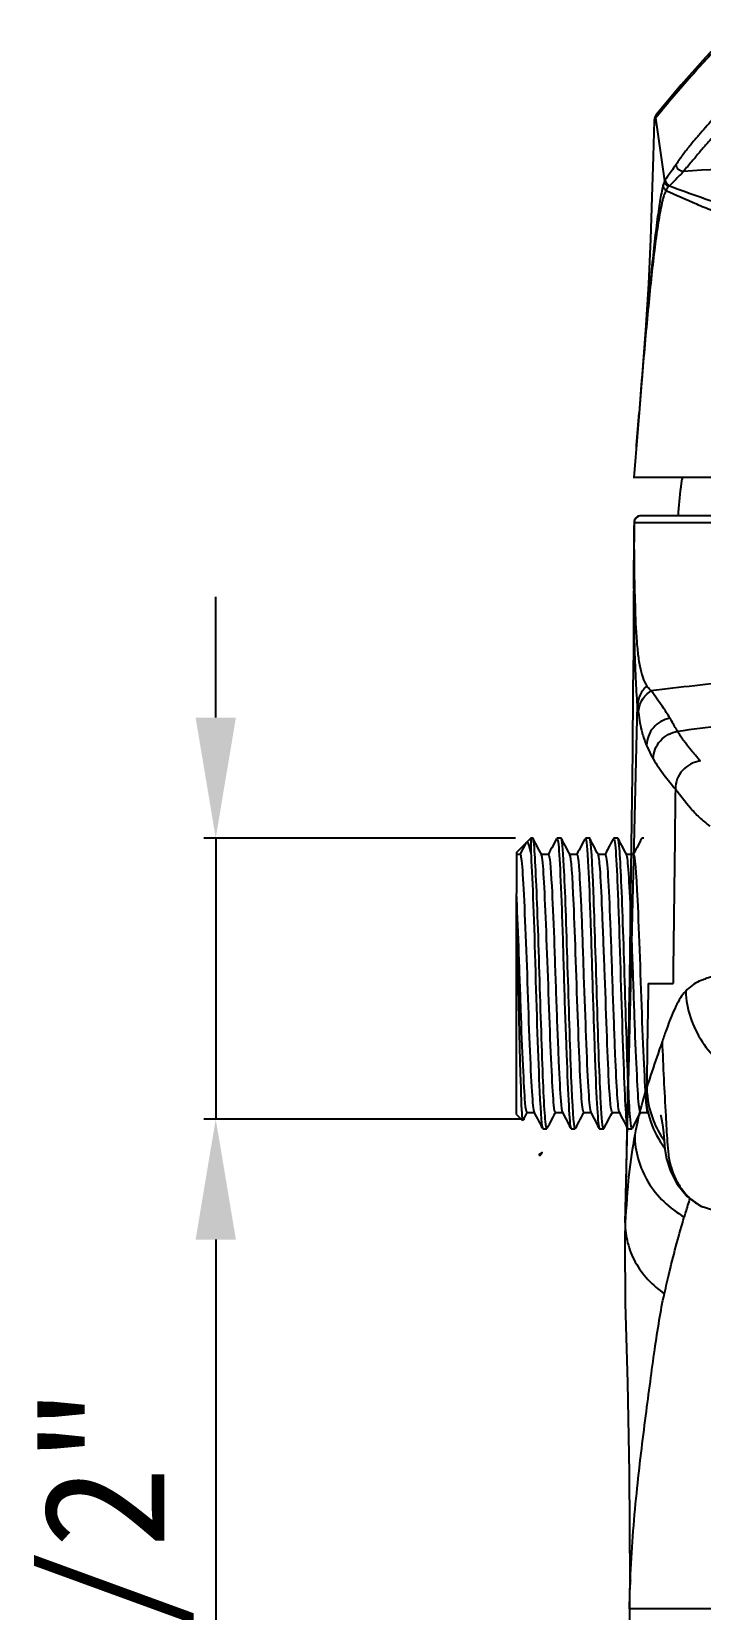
# Model space of a CAD drawing. Header units: millimetres. Extents: x 3817 to 4149, y 28263 to 28669.
# Drawn here: x 4015.1 to 4062.3, y 28522.5 to 28633.7 of the extents above; entities that cross this region are included whole.
import ezdxf

# ---------------------------------------------------------------- set-up
doc = ezdxf.new("R2010")
doc.units = ezdxf.units.MM
doc.styles.get("Standard").update_dxf_attribs({"font": ''})
doc.styles.get('Standard').set_extended_font_data('SimSun')
doc.dimstyles.new('副本 ISO-25-2bei', dxfattribs={"dimscale": 1.7, "dimtxt": 5, "dimasz": 5, "dimexe": 0.5, "dimexo": 0.625, "dimgap": 1, "dimtad": 1, "dimlfac": 0.0393, "dimdsep": 46, "dimtxsty": 'Standard', "dimcen": 2.5, "dimclrd": 1, "dimclre": 1, "dimclrt": 3, "dimadec": 0, "dimazin": 0, "dimtfac": 1, "dimtmove": 0, "dimatfit": 3, "dimfxl": 0, "dimarcsym": 0})

# ---------------------------------------------------------------- blocks, each defined once
blk = doc.blocks.new('*D5')
at = {"color": 1, "lineweight": -2, "transparency": 16777216}
for p, q in [((4028.12, 28585.36), (4028.12, 28593.86)), ((4049.25, 28576.86), (4027.27, 28576.86)), ((4028.12, 28576.86), (4028.12, 28557.06)), ((4049.91, 28557.06), (4027.27, 28557.06)), ((4028.12, 28548.56), (4028.12, 28507.76))]:
    blk.add_line(p, q, dxfattribs=at)
at = {"color": 1, "transparency": 16777216}
for points in [[(4026.7, 28585.36), (4029.54, 28585.36), (4028.12, 28576.86)], [(4026.7, 28548.56), (4029.54, 28548.56), (4028.12, 28557.06)]]:
    blk.add_solid(points, dxfattribs=at)
at = {"layer": 'Defpoints', "color": 0, "transparency": 16777216}
for p in [(4050.32, 28576.86), (4028.12, 28557.06), (4050.97, 28557.06)]:
    blk.add_point(p, dxfattribs=at)
at = {"color": 3, "transparency": 16777216, "insert": (4021.27, 28523.91), "char_height": 8.5, "attachment_point": 5, "rotation": 90, "bg_fill": 3, "box_fill_scale": 1.1, "bg_fill_color": 256, "bg_fill_true_color": 13158600, "bg_fill_transparency": 0}
blk.add_mtext('G1/2"', dxfattribs=at)

msp = doc.modelspace()

# ---------------------------------------------------------------- linework, layer by layer
at = {"color": 7, "linetype": 'Continuous'}
for p, q in [((4059.06, 28627.67), (4059.02, 28627.44)), ((4059.34, 28627.89), (4059.14, 28627.64)), ((4059.76, 28623.2), (4059.14, 28627.64)), ((4059.35, 28627.89), (4059.34, 28627.89)), ((4105.58, 28602.29), (4057.58, 28602.29))]:
    msp.add_line(p, q, dxfattribs=at)
for points in [[(4064.36, 28633.71), (4062.64, 28631.89), (4060.93, 28629.95), (4059.25, 28627.96)], [(4059.26, 28627.97), (4059.19, 28627.88), (4059.06, 28627.67)], [(4059.02, 28627.44), (4058.94, 28624.91), (4058.86, 28622.05), (4058.75, 28619.08), (4058.61, 28615.93), (4058.41, 28612.66), (4058.15, 28609.27), (4057.95, 28606.84)]]:
    msp.add_lwpolyline(points, dxfattribs=at)
for centre, radius, start, end in [((4059.64, 28627.64), 0.495, 140.8363, 180.4045), ((4081.33, 28294), 330.48, 89.9564, 93.5135), ((5986.52, 28449.52), 1934.98, 175.33671, 175.47194), ((5435.79, 28493.29), 1382.51, 175.28854, 175.47799)]:
    msp.add_arc(centre, radius, start, end, dxfattribs=at)
for points, knots in [([(4064.22, 28633.37), (4063.39, 28632.51), (4062.16, 28631.18), (4060.55, 28629.34), (4059.75, 28628.38), (4059.35, 28627.89)], [0, 0, 0, 0, 0.488926, 0.741636, 1, 1, 1, 1]), ([(4064.45, 28628.85), (4064.28, 28628.72), (4064.02, 28628.51), (4063.71, 28628.19), (4063.39, 28627.82), (4062.99, 28627.36), (4062.51, 28626.8), (4062.02, 28626.24), (4061.61, 28625.76), (4061.29, 28625.36), (4061.05, 28625.04), (4060.8, 28624.7), (4060.65, 28624.47), (4060.57, 28624.35)], [0, 0, 0, 0, 0.107029, 0.165491, 0.226644, 0.350769, 0.474854, 0.599222, 0.726093, 0.791531, 0.858652, 0.928088, 1, 1, 1, 1]), ([(4059.14, 28627.64), (4059.12, 28627.61), (4059.08, 28627.56), (4059.04, 28627.51), (4059.02, 28627.48)], [0, 0, 0, 0, 0.541429, 1, 1, 1, 1]), ([(4065.02, 28628.36), (4064.9, 28628.23), (4064.68, 28628.03), (4064.4, 28627.72), (4064.09, 28627.36), (4063.68, 28626.9), (4063.2, 28626.34), (4062.7, 28625.78), (4062.19, 28625.18), (4061.66, 28624.54), (4061.28, 28624.09), (4061.08, 28623.86)], [0, 0, 0, 0, 0.091291, 0.146973, 0.207307, 0.331038, 0.454693, 0.57887, 0.707419, 0.845864, 1, 1, 1, 1]), ([(4060.57, 28624.35), (4060.5, 28624.26), (4060.26, 28623.9), (4060, 28623.55), (4059.81, 28623.29)], [0, 0, 0, 0, 0.255868, 1, 1, 1, 1]), ([(4061.08, 28623.86), (4061.01, 28623.86), (4060.88, 28623.88), (4060.71, 28623.99), (4060.6, 28624.16), (4060.57, 28624.29), (4060.57, 28624.35)], [0, 0, 0, 0, 0.250067, 0.500446, 0.750563, 1, 1, 1, 1]), ([(4059.76, 28623.2), (4059.75, 28623.18), (4059.71, 28623.08), (4059.68, 28622.98), (4059.66, 28622.9)], [0, 0, 0, 0, 0.206293, 1, 1, 1, 1]), ([(4059.81, 28623.29), (4059.8, 28623.28), (4059.78, 28623.25), (4059.77, 28623.22), (4059.76, 28623.2)], [0, 0, 0, 0, 0.216421, 1, 1, 1, 1]), ([(4060, 28622.77), (4059.93, 28622.82), (4059.81, 28622.94), (4059.76, 28623.11), (4059.76, 28623.2)], [0, 0, 0, 0, 0.501722, 1, 1, 1, 1]), ([(4060.09, 28622.84), (4060.01, 28622.88), (4059.86, 28623.01), (4059.81, 28623.2), (4059.81, 28623.29)], [0, 0, 0, 0, 0.500625, 1, 1, 1, 1]), ([(4061.08, 28623.86), (4061, 28623.76), (4060.68, 28623.42), (4060.34, 28623.08), (4060.09, 28622.84)], [0, 0, 0, 0, 0.261305, 1, 1, 1, 1]), ([(4059.66, 28622.9), (4059.62, 28622.76), (4059.54, 28622.43), (4059.44, 28621.87), (4059.34, 28621.21), (4059.19, 28620.14), (4059.01, 28618.62), (4058.8, 28616.6), (4058.59, 28614.38), (4058.3, 28611.11), (4058.09, 28608.57), (4057.95, 28606.84)], [0, 0, 0, 0, 0.027577, 0.062753, 0.104644, 0.152418, 0.262797, 0.389201, 0.528034, 0.676993, 1, 1, 1, 1]), ([(4059.85, 28622.52), (4059.79, 28622.4), (4059.68, 28622.09), (4059.55, 28621.58), (4059.42, 28620.94), (4059.3, 28620.21), (4059.18, 28619.4), (4059.01, 28618.16), (4058.82, 28616.47), (4058.6, 28614.29), (4058.38, 28611.93), (4058.16, 28609.43), (4058.02, 28607.72), (4057.95, 28606.84)], [0, 0, 0, 0, 0.026483, 0.06054, 0.101494, 0.148567, 0.201024, 0.258212, 0.384607, 0.524009, 0.674027, 0.83329, 1, 1, 1, 1]), ([(4059.85, 28622.52), (4059.79, 28622.57), (4059.69, 28622.68), (4059.66, 28622.83), (4059.66, 28622.9)], [0, 0, 0, 0, 0.50413, 1, 1, 1, 1]), ([(4060, 28622.77), (4059.99, 28622.76), (4059.93, 28622.68), (4059.88, 28622.59), (4059.85, 28622.52)], [0, 0, 0, 0, 0.213398, 1, 1, 1, 1]), ([(4059.85, 28622.52), (4060.56, 28622.2), (4061.64, 28621.71), (4063.1, 28621.1), (4064.64, 28620.5), (4066.69, 28619.81), (4069.32, 28619.11), (4071.64, 28618.64), (4073.61, 28618.37), (4075.15, 28618.22), (4076.72, 28618.13), (4078.87, 28618.06), (4080.49, 28618.06), (4081.58, 28618.06)], [0, 0, 0, 0, 0.104549, 0.158011, 0.212613, 0.326176, 0.447002, 0.576045, 0.643374, 0.712301, 0.782613, 0.854148, 1, 1, 1, 1]), ([(4060.09, 28622.84), (4060.08, 28622.84), (4060.05, 28622.82), (4060.02, 28622.79), (4060, 28622.77)], [0, 0, 0, 0, 0.231371, 1, 1, 1, 1]), ([(4060.09, 28622.84), (4060.83, 28622.57), (4062.34, 28622.01), (4064.68, 28621.25), (4067.14, 28620.59), (4069.76, 28620.03), (4072.55, 28619.61), (4075.47, 28619.36), (4078.5, 28619.31), (4080.55, 28619.31), (4081.58, 28619.31)], [0, 0, 0, 0, 0.108532, 0.219745, 0.335524, 0.457483, 0.585986, 0.720152, 0.85851, 1, 1, 1, 1])]:
    msp.add_open_spline(points, degree=3, knots=knots, dxfattribs=at)
msp.add_open_spline([(4059.02, 28627.48), (4059.02, 28627.47), (4059.02, 28627.46), (4059.02, 28627.44)], degree=3, dxfattribs=at)
for points in [[(4105.63, 28602.29), (4105.63, 28602.29), (4057.53, 28602.29), (4057.53, 28602.29)], [(4057.6, 28599.09), (4057.6, 28599.09), (4057.59, 28596.34), (4057.59, 28596.34)], [(4057.6, 28599.09), (4057.59, 28598.22), (4057.59, 28597.34), (4057.59, 28596.46)], [(4058.1, 28599.59), (4057.82, 28599.59), (4057.6, 28599.37), (4057.6, 28599.09)], [(4057.64, 28599.29), (4057.62, 28599.24), (4057.6, 28599.18), (4057.6, 28599.12)], [(4057.6, 28599.12), (4057.6, 28599.11), (4057.6, 28599.1), (4057.6, 28599.09)], [(4057.71, 28599.41), (4057.68, 28599.37), (4057.66, 28599.33), (4057.64, 28599.29)], [(4057.91, 28599.55), (4057.83, 28599.52), (4057.76, 28599.47), (4057.71, 28599.4)], [(4058.1, 28599.59), (4058.03, 28599.59), (4057.97, 28599.58), (4057.91, 28599.55)], [(4105.07, 28599.59), (4105.07, 28599.59), (4058.1, 28599.59), (4058.1, 28599.59)], [(4057.59, 28596.06), (4057.59, 28596.06), (4057.59, 28596.46), (4057.59, 28596.46)], [(4057.6, 28596.33), (4057.6, 28596.33), (4057.6, 28596.28), (4057.6, 28596.28)], [(4064.94, 28587.94), (4062.9, 28587.72), (4060.85, 28587.49), (4058.81, 28587.25)], [(4056.98, 28549.74), (4056.98, 28549.74), (4057.85, 28586.24), (4057.85, 28586.24)], [(4049.32, 28575.86), (4049.32, 28575.86), (4050.01, 28576.55), (4050.01, 28576.55)], [(4049.57, 28575.71), (4049.57, 28575.71), (4050.01, 28576.55), (4050.01, 28576.55)], [(4050.32, 28576.86), (4050.32, 28576.86), (4050.01, 28576.55), (4050.01, 28576.55)], [(4050.32, 28575.85), (4050.22, 28576.42), (4050.11, 28576.65), (4050.01, 28576.55)], [(4050.46, 28576.86), (4050.46, 28576.86), (4050.32, 28576.86), (4050.32, 28576.86)], [(4050.32, 28576.86), (4050.32, 28576.86), (4050.32, 28575.85), (4050.32, 28575.85)], [(4051.09, 28575.69), (4050.88, 28576.08), (4050.57, 28576.67), (4050.47, 28576.87)], [(4052.14, 28576.83), (4051.94, 28576.45), (4051.64, 28575.87), (4051.54, 28575.68)], [(4052.46, 28576.86), (4052.46, 28576.86), (4052.17, 28576.86), (4052.17, 28576.86)], [(4053.09, 28575.68), (4052.88, 28576.08), (4052.57, 28576.67), (4052.47, 28576.86)], [(4054.13, 28576.82), (4053.94, 28576.44), (4053.64, 28575.87), (4053.54, 28575.68)], [(4054.46, 28576.86), (4054.46, 28576.86), (4054.17, 28576.86), (4054.17, 28576.86)], [(4055.09, 28575.68), (4054.88, 28576.07), (4054.57, 28576.66), (4054.47, 28576.86)], [(4056.13, 28576.82), (4055.94, 28576.45), (4055.65, 28575.9), (4055.56, 28575.71)], [(4056.46, 28576.86), (4056.46, 28576.86), (4056.16, 28576.86), (4056.16, 28576.86)], [(4057.08, 28575.68), (4056.88, 28576.08), (4056.57, 28576.67), (4056.47, 28576.86)], [(4058.14, 28576.84), (4057.95, 28576.46), (4057.65, 28575.9), (4057.55, 28575.71)], [(4058.29, 28576.86), (4058.29, 28576.86), (4058.16, 28576.86), (4058.16, 28576.86)], [(4049.32, 28575.86), (4049.32, 28575.86), (4049.32, 28575.71), (4049.32, 28575.71)], [(4049.57, 28575.71), (4049.57, 28575.71), (4049.32, 28575.71), (4049.32, 28575.71)], [(4049.32, 28575.71), (4049.32, 28575.71), (4049.32, 28572.97), (4049.32, 28572.97)], [(4051.57, 28575.71), (4051.57, 28575.71), (4051.07, 28575.71), (4051.07, 28575.71)], [(4053.57, 28575.71), (4053.57, 28575.71), (4053.07, 28575.71), (4053.07, 28575.71)], [(4055.57, 28575.71), (4055.57, 28575.71), (4055.07, 28575.71), (4055.07, 28575.71)], [(4057.56, 28575.71), (4057.56, 28575.71), (4057.07, 28575.71), (4057.07, 28575.71)], [(4049.32, 28571.17), (4049.32, 28571.84), (4049.32, 28572.44), (4049.32, 28572.97)], [(4049.32, 28557.38), (4049.32, 28557.38), (4049.32, 28571.17), (4049.32, 28571.17)], [(4058.6, 28566.62), (4058.56, 28564.17), (4058.52, 28561.73), (4058.49, 28559.28)], [(4058.6, 28566.62), (4058.6, 28566.62), (4060.35, 28566.62), (4060.35, 28566.62)], [(4059.58, 28562.52), (4059.65, 28560.77), (4059.73, 28559.03), (4059.83, 28557.29)], [(4058.5, 28559.28), (4058.46, 28559.17), (4058.43, 28559.07), (4058.39, 28558.96)], [(4058.5, 28559.28), (4058.51, 28558.48), (4058.68, 28557.69), (4058.97, 28556.94)], [(4049.78, 28556.97), (4049.88, 28557.15), (4050.02, 28557.44), (4050.07, 28557.53)], [(4050.06, 28557.53), (4050.06, 28557.53), (4050.56, 28557.53), (4050.56, 28557.53)], [(4050.54, 28557.56), (4050.74, 28557.18), (4051.04, 28556.62), (4051.13, 28556.43)], [(4051.48, 28556.4), (4051.68, 28556.78), (4051.97, 28557.34), (4052.07, 28557.53)], [(4052.06, 28557.53), (4052.06, 28557.53), (4052.56, 28557.53), (4052.56, 28557.53)], [(4052.54, 28557.56), (4052.74, 28557.18), (4053.04, 28556.6), (4053.14, 28556.41)], [(4053.48, 28556.41), (4053.68, 28556.78), (4053.97, 28557.34), (4054.07, 28557.53)], [(4054.06, 28557.53), (4054.06, 28557.53), (4054.56, 28557.53), (4054.56, 28557.53)], [(4054.54, 28557.56), (4054.74, 28557.18), (4055.04, 28556.6), (4055.14, 28556.41)], [(4055.47, 28556.38), (4055.67, 28556.76), (4055.97, 28557.34), (4056.07, 28557.53)], [(4056.06, 28557.53), (4056.06, 28557.53), (4056.55, 28557.53), (4056.55, 28557.53)], [(4056.54, 28557.56), (4056.74, 28557.18), (4057.03, 28556.61), (4057.13, 28556.43)], [(4057.48, 28556.4), (4057.68, 28556.79), (4057.98, 28557.37), (4058.08, 28557.56)], [(4058.06, 28557.53), (4058.06, 28557.53), (4058.55, 28557.53), (4058.55, 28557.53)], [(4049.32, 28557.38), (4049.32, 28557.38), (4049.74, 28556.96), (4049.74, 28556.96)], [(4051.17, 28556.38), (4051.17, 28556.38), (4051.46, 28556.38), (4051.46, 28556.38)], [(4053.17, 28556.38), (4053.17, 28556.38), (4053.46, 28556.38), (4053.46, 28556.38)], [(4055.17, 28556.38), (4055.17, 28556.38), (4055.46, 28556.38), (4055.46, 28556.38)], [(4057.16, 28556.38), (4057.16, 28556.38), (4057.46, 28556.38), (4057.46, 28556.38)], [(4058.97, 28556.94), (4059.16, 28556.46), (4059.41, 28556), (4059.71, 28555.57)], [(4050.91, 28554.57), (4050.91, 28554.57), (4051.13, 28554.7), (4051.13, 28554.7)], [(4057.02, 28552.31), (4057.02, 28552.31), (4056.94, 28548.45), (4056.94, 28548.45)], [(4056.98, 28549.74), (4056.98, 28549.74), (4056.94, 28548.66), (4056.94, 28548.66)], [(4057.3, 28524.57), (4057.3, 28524.57), (4057.29, 28523.23), (4057.29, 28523.23)], [(4057.3, 28524.57), (4057.3, 28524.46), (4057.3, 28524.36), (4057.32, 28524.25)], [(4057.34, 28524.57), (4057.33, 28524.47), (4057.33, 28524.36), (4057.32, 28524.25)], [(4057.29, 28523.23), (4057.29, 28523.23), (4057.29, 28522.54), (4057.29, 28522.54)], [(4057.29, 28522.54), (4057.29, 28522.54), (4057.23, 28508.06), (4057.23, 28508.06)], [(4057.29, 28522.54), (4057.29, 28522.54), (4057.29, 28522.56), (4057.29, 28522.56)], [(4105.87, 28522.54), (4105.87, 28522.54), (4057.29, 28522.54), (4057.29, 28522.54)]]:
    msp.add_open_spline(points, degree=3)
for points, knots in [([(4060.99, 28602.29), (4060.98, 28602.18), (4060.96, 28602.08), (4060.94, 28601.98), (4060.92, 28601.85), (4060.9, 28601.72), (4060.89, 28601.59), (4060.79, 28600.93), (4060.73, 28600.26), (4060.7, 28599.59)], [-0.348846, -0.348846, -0.348846, -0.348846, -0.193272, -0.193272, -0.193272, 0, 0, 0, 1, 1, 1, 1]), ([(4057.6, 28599.09), (4057.6, 28598.84), (4057.6, 28598.6), (4057.6, 28598.35), (4057.6, 28598.35), (4057.59, 28597.68), (4057.6, 28597), (4057.6, 28596.33)], [0, 0, 0, 0, 0.5, 0.5, 0.5, 0.5, 1, 1, 1, 1]), ([(4057.6, 28599.09), (4057.6, 28599.09), (4057.61, 28599.09), (4057.61, 28599.09), (4057.61, 28599.09), (4057.62, 28599.1), (4057.63, 28599.1), (4057.64, 28599.1), (4057.64, 28599.1), (4057.66, 28599.1), (4057.67, 28599.1), (4057.69, 28599.1), (4057.69, 28599.1), (4057.71, 28599.1), (4057.73, 28599.1), (4057.75, 28599.1), (4057.75, 28599.1), (4057.81, 28599.1), (4057.86, 28599.1), (4057.92, 28599.1), (4057.92, 28599.1), (4058, 28599.1), (4058.08, 28599.11), (4058.16, 28599.11), (4058.16, 28599.11), (4058.26, 28599.11), (4058.35, 28599.11), (4058.45, 28599.11), (4058.45, 28599.11), (4058.57, 28599.11), (4058.69, 28599.11), (4058.81, 28599.11), (4058.81, 28599.11), (4058.95, 28599.11), (4059.09, 28599.11), (4059.23, 28599.11), (4059.23, 28599.11), (4059.39, 28599.11), (4059.55, 28599.11), (4059.71, 28599.11), (4059.71, 28599.11), (4060.09, 28599.12), (4060.47, 28599.12), (4060.85, 28599.12), (4060.85, 28599.12), (4061.3, 28599.12), (4061.76, 28599.12), (4062.21, 28599.12), (4062.21, 28599.12), (4062.73, 28599.12), (4063.25, 28599.12), (4063.77, 28599.12), (4063.77, 28599.12), (4064.36, 28599.12), (4064.95, 28599.11), (4065.53, 28599.11)], [0, 0, 0, 0, 0.071429, 0.071429, 0.071429, 0.071429, 0.142857, 0.142857, 0.142857, 0.142857, 0.214286, 0.214286, 0.214286, 0.214286, 0.285714, 0.285714, 0.285714, 0.285714, 0.357143, 0.357143, 0.357143, 0.357143, 0.428571, 0.428571, 0.428571, 0.428571, 0.5, 0.5, 0.5, 0.5, 0.571429, 0.571429, 0.571429, 0.571429, 0.642857, 0.642857, 0.642857, 0.642857, 0.714286, 0.714286, 0.714286, 0.714286, 0.785714, 0.785714, 0.785714, 0.785714, 0.857143, 0.857143, 0.857143, 0.857143, 0.928571, 0.928571, 0.928571, 0.928571, 1, 1, 1, 1]), ([(4057.59, 28596.34), (4057.59, 28596.34), (4057.58, 28594.91), (4057.58, 28594.91), (4057.58, 28594.91), (4057.58, 28594.91), (4057.57, 28593.78), (4057.57, 28593.78), (4057.57, 28593.78), (4057.57, 28593.78), (4057.56, 28592.61), (4057.56, 28592.61), (4057.56, 28592.61), (4057.56, 28592.61), (4057.56, 28591.38), (4057.56, 28591.38), (4057.56, 28591.38), (4057.56, 28591.38), (4057.55, 28590.08), (4057.55, 28590.08), (4057.55, 28590.08), (4057.55, 28590.08), (4057.53, 28588.74), (4057.53, 28588.74), (4057.53, 28588.74), (4057.53, 28588.74), (4057.52, 28587.34), (4057.52, 28587.34), (4057.52, 28587.34), (4057.52, 28587.34), (4057.51, 28585.91), (4057.51, 28585.91), (4057.51, 28585.91), (4057.51, 28585.91), (4057.49, 28584.42), (4057.49, 28584.42), (4057.49, 28584.42), (4057.49, 28584.42), (4057.48, 28582.89), (4057.48, 28582.89), (4057.48, 28582.89), (4057.48, 28582.89), (4057.46, 28581.31), (4057.46, 28581.31), (4057.46, 28581.31), (4057.46, 28581.31), (4057.44, 28579.7), (4057.44, 28579.7), (4057.44, 28579.7), (4057.44, 28579.7), (4057.42, 28578.03), (4057.42, 28578.03), (4057.42, 28578.03), (4057.42, 28578.03), (4057.4, 28576.32), (4057.4, 28576.32), (4057.4, 28576.32), (4057.4, 28576.32), (4057.38, 28574.56), (4057.38, 28574.56), (4057.38, 28574.56), (4057.38, 28574.56), (4057.36, 28572.76), (4057.36, 28572.76), (4057.36, 28572.76), (4057.36, 28572.76), (4057.33, 28570.9), (4057.33, 28570.9), (4057.33, 28570.9), (4057.33, 28570.9), (4057.3, 28568.96), (4057.3, 28568.96), (4057.3, 28568.96), (4057.3, 28568.96), (4057.27, 28566.91), (4057.27, 28566.91), (4057.27, 28566.91), (4057.27, 28566.91), (4057.24, 28564.75), (4057.24, 28564.75), (4057.24, 28564.75), (4057.24, 28564.75), (4057.2, 28562.46), (4057.2, 28562.46), (4057.2, 28562.46), (4057.2, 28562.46), (4057.16, 28560.04), (4057.16, 28560.04), (4057.16, 28560.04), (4057.16, 28560.04), (4057.12, 28557.51), (4057.12, 28557.51), (4057.12, 28557.51), (4057.12, 28557.51), (4057.07, 28554.92), (4057.07, 28554.92), (4057.07, 28554.92), (4057.07, 28554.92), (4057.02, 28552.31), (4057.02, 28552.31)], [0, 0, 0, 0, 0.04, 0.04, 0.04, 0.04, 0.08, 0.08, 0.08, 0.08, 0.12, 0.12, 0.12, 0.12, 0.16, 0.16, 0.16, 0.16, 0.2, 0.2, 0.2, 0.2, 0.24, 0.24, 0.24, 0.24, 0.28, 0.28, 0.28, 0.28, 0.32, 0.32, 0.32, 0.32, 0.36, 0.36, 0.36, 0.36, 0.4, 0.4, 0.4, 0.4, 0.44, 0.44, 0.44, 0.44, 0.48, 0.48, 0.48, 0.48, 0.52, 0.52, 0.52, 0.52, 0.56, 0.56, 0.56, 0.56, 0.6, 0.6, 0.6, 0.6, 0.64, 0.64, 0.64, 0.64, 0.68, 0.68, 0.68, 0.68, 0.72, 0.72, 0.72, 0.72, 0.76, 0.76, 0.76, 0.76, 0.8, 0.8, 0.8, 0.8, 0.84, 0.84, 0.84, 0.84, 0.88, 0.88, 0.88, 0.88, 0.92, 0.92, 0.92, 0.92, 0.96, 0.96, 0.96, 0.96, 1, 1, 1, 1]), ([(4057.85, 28586.24), (4057.79, 28586.86), (4057.76, 28587.48), (4057.73, 28588.1), (4057.73, 28588.1), (4057.69, 28588.89), (4057.67, 28589.68), (4057.65, 28590.46), (4057.65, 28590.46), (4057.63, 28591.36), (4057.62, 28592.25), (4057.61, 28593.15), (4057.61, 28593.15), (4057.6, 28594.12), (4057.59, 28595.09), (4057.59, 28596.06)], [0, 0, 0, 0, 0.25, 0.25, 0.25, 0.25, 0.5, 0.5, 0.5, 0.5, 0.75, 0.75, 0.75, 0.75, 1, 1, 1, 1]), ([(4057.6, 28596.28), (4057.61, 28595.37), (4057.63, 28594.47), (4057.66, 28593.56), (4057.66, 28593.56), (4057.68, 28592.73), (4057.71, 28591.89), (4057.77, 28591.06), (4057.77, 28591.06), (4057.79, 28590.69), (4057.82, 28590.32), (4057.86, 28589.95), (4057.86, 28589.95), (4057.9, 28589.63), (4057.94, 28589.3), (4058, 28588.98), (4058, 28588.98), (4058.06, 28588.71), (4058.12, 28588.45), (4058.21, 28588.19), (4058.21, 28588.19), (4058.29, 28587.97), (4058.38, 28587.77), (4058.51, 28587.58)], [0, 0, 0, 0, 0.166667, 0.166667, 0.166667, 0.166667, 0.333333, 0.333333, 0.333333, 0.333333, 0.5, 0.5, 0.5, 0.5, 0.666667, 0.666667, 0.666667, 0.666667, 0.833333, 0.833333, 0.833333, 0.833333, 1, 1, 1, 1]), ([(4058.51, 28587.58), (4058.31, 28587.41), (4058.15, 28587.21), (4058.03, 28586.97), (4058.03, 28586.97), (4057.92, 28586.75), (4057.86, 28586.49), (4057.85, 28586.24)], [0, 0, 0, 0, 0.5, 0.5, 0.5, 0.5, 1, 1, 1, 1]), ([(4058.81, 28587.25), (4058.78, 28587.27), (4058.75, 28587.29), (4058.73, 28587.32), (4058.73, 28587.32), (4058.65, 28587.4), (4058.57, 28587.49), (4058.51, 28587.58)], [0, 0, 0, 0, 0.5, 0.5, 0.5, 0.5, 1, 1, 1, 1]), ([(4057.91, 28585.7), (4057.92, 28586), (4058, 28586.31), (4058.16, 28586.57), (4058.16, 28586.57), (4058.32, 28586.85), (4058.54, 28587.08), (4058.81, 28587.25)], [0, 0, 0, 0, 0.5, 0.5, 0.5, 0.5, 1, 1, 1, 1]), ([(4060.13, 28585.31), (4059.96, 28585.59), (4059.79, 28585.87), (4059.6, 28586.13), (4059.6, 28586.13), (4059.48, 28586.31), (4059.36, 28586.48), (4059.23, 28586.65), (4059.23, 28586.65), (4059.09, 28586.85), (4058.95, 28587.05), (4058.81, 28587.25)], [0, 0, 0, 0, 0.333333, 0.333333, 0.333333, 0.333333, 0.666667, 0.666667, 0.666667, 0.666667, 1, 1, 1, 1]), ([(4057.85, 28586.24), (4057.85, 28586.19), (4057.86, 28586.14), (4057.86, 28586.1), (4057.86, 28586.1), (4057.87, 28585.96), (4057.89, 28585.83), (4057.91, 28585.7)], [0, 0, 0, 0, 0.5, 0.5, 0.5, 0.5, 1, 1, 1, 1]), ([(4057.91, 28585.7), (4057.97, 28585.22), (4058.05, 28584.75), (4058.17, 28584.29), (4058.17, 28584.29), (4058.26, 28583.99), (4058.36, 28583.69), (4058.48, 28583.4)], [0, 0, 0, 0, 0.5, 0.5, 0.5, 0.5, 1, 1, 1, 1]), ([(4060.13, 28585.31), (4059.9, 28585.27), (4059.69, 28585.19), (4059.49, 28585.08), (4059.49, 28585.08), (4059.29, 28584.96), (4059.11, 28584.82), (4058.96, 28584.64), (4058.96, 28584.64), (4058.82, 28584.47), (4058.7, 28584.28), (4058.62, 28584.06), (4058.62, 28584.06), (4058.53, 28583.85), (4058.49, 28583.63), (4058.48, 28583.4)], [0, 0, 0, 0, 0.25, 0.25, 0.25, 0.25, 0.5, 0.5, 0.5, 0.5, 0.75, 0.75, 0.75, 0.75, 1, 1, 1, 1]), ([(4060.68, 28584.38), (4060.64, 28584.45), (4060.6, 28584.52), (4060.56, 28584.58), (4060.56, 28584.58), (4060.49, 28584.7), (4060.42, 28584.81), (4060.36, 28584.92), (4060.36, 28584.92), (4060.28, 28585.06), (4060.2, 28585.18), (4060.13, 28585.31)], [0, 0, 0, 0, 0.333333, 0.333333, 0.333333, 0.333333, 0.666667, 0.666667, 0.666667, 0.666667, 1, 1, 1, 1]), ([(4081.58, 28585.8), (4080.3, 28585.8), (4079.03, 28585.78), (4077.75, 28585.74), (4077.75, 28585.74), (4076.07, 28585.7), (4074.39, 28585.62), (4072.71, 28585.53), (4072.71, 28585.53), (4070.76, 28585.42), (4068.82, 28585.27), (4066.88, 28585.09), (4066.88, 28585.09), (4064.81, 28584.9), (4062.74, 28584.67), (4060.68, 28584.38)], [0, 0, 0, 0, 0.25, 0.25, 0.25, 0.25, 0.5, 0.5, 0.5, 0.5, 0.75, 0.75, 0.75, 0.75, 1, 1, 1, 1]), ([(4058.95, 28582.45), (4058.96, 28582.68), (4059.01, 28582.92), (4059.09, 28583.13), (4059.09, 28583.13), (4059.18, 28583.35), (4059.3, 28583.55), (4059.46, 28583.73), (4059.46, 28583.73), (4059.62, 28583.9), (4059.8, 28584.05), (4060.01, 28584.16), (4060.01, 28584.16), (4060.22, 28584.27), (4060.45, 28584.35), (4060.68, 28584.38)], [0, 0, 0, 0, 0.25, 0.25, 0.25, 0.25, 0.5, 0.5, 0.5, 0.5, 0.75, 0.75, 0.75, 0.75, 1, 1, 1, 1]), ([(4062.28, 28582.3), (4062.21, 28582.37), (4062.14, 28582.45), (4062.07, 28582.53), (4062.07, 28582.53), (4062, 28582.61), (4061.94, 28582.69), (4061.87, 28582.77), (4061.87, 28582.77), (4061.84, 28582.81), (4061.8, 28582.85), (4061.77, 28582.89), (4061.77, 28582.89), (4061.73, 28582.92), (4061.7, 28582.96), (4061.67, 28583), (4061.67, 28583), (4061.64, 28583.04), (4061.6, 28583.08), (4061.57, 28583.12), (4061.57, 28583.12), (4061.54, 28583.16), (4061.5, 28583.2), (4061.47, 28583.25), (4061.47, 28583.25), (4061.4, 28583.33), (4061.34, 28583.41), (4061.27, 28583.5), (4061.27, 28583.5), (4061.2, 28583.59), (4061.14, 28583.68), (4061.07, 28583.77), (4061.07, 28583.77), (4061.04, 28583.81), (4061, 28583.86), (4060.97, 28583.91), (4060.97, 28583.91), (4060.94, 28583.96), (4060.91, 28584.01), (4060.87, 28584.06), (4060.87, 28584.06), (4060.81, 28584.16), (4060.74, 28584.27), (4060.68, 28584.38)], [0, 0, 0, 0, 0.090909, 0.090909, 0.090909, 0.090909, 0.181818, 0.181818, 0.181818, 0.181818, 0.272727, 0.272727, 0.272727, 0.272727, 0.363636, 0.363636, 0.363636, 0.363636, 0.454545, 0.454545, 0.454545, 0.454545, 0.545455, 0.545455, 0.545455, 0.545455, 0.636364, 0.636364, 0.636364, 0.636364, 0.727273, 0.727273, 0.727273, 0.727273, 0.818182, 0.818182, 0.818182, 0.818182, 0.909091, 0.909091, 0.909091, 0.909091, 1, 1, 1, 1]), ([(4058.48, 28583.4), (4058.52, 28583.31), (4058.56, 28583.22), (4058.6, 28583.13), (4058.6, 28583.13), (4058.71, 28582.9), (4058.82, 28582.67), (4058.95, 28582.45)], [0, 0, 0, 0, 0.5, 0.5, 0.5, 0.5, 1, 1, 1, 1]), ([(4058.95, 28582.45), (4059.07, 28582.24), (4059.2, 28582.03), (4059.34, 28581.83), (4059.34, 28581.83), (4059.46, 28581.65), (4059.59, 28581.48), (4059.73, 28581.3), (4059.73, 28581.3), (4059.85, 28581.14), (4059.98, 28580.97), (4060.12, 28580.81), (4060.12, 28580.81), (4060.25, 28580.65), (4060.38, 28580.48), (4060.51, 28580.32)], [0, 0, 0, 0, 0.25, 0.25, 0.25, 0.25, 0.5, 0.5, 0.5, 0.5, 0.75, 0.75, 0.75, 0.75, 1, 1, 1, 1]), ([(4062.28, 28582.3), (4062.04, 28582.27), (4061.81, 28582.2), (4061.59, 28582.08), (4061.59, 28582.08), (4061.38, 28581.97), (4061.18, 28581.82), (4061.02, 28581.64), (4061.02, 28581.64), (4060.86, 28581.46), (4060.73, 28581.25), (4060.65, 28581.03), (4060.65, 28581.03), (4060.56, 28580.8), (4060.52, 28580.56), (4060.51, 28580.32)], [0, 0, 0, 0, 0.25, 0.25, 0.25, 0.25, 0.5, 0.5, 0.5, 0.5, 0.75, 0.75, 0.75, 0.75, 1, 1, 1, 1]), ([(4060.51, 28580.32), (4060.5, 28579.07), (4060.48, 28577.82), (4060.47, 28576.57), (4060.47, 28576.57), (4060.45, 28575.37), (4060.44, 28574.17), (4060.42, 28572.97), (4060.42, 28572.97), (4060.42, 28572.4), (4060.41, 28571.82), (4060.4, 28571.25), (4060.4, 28571.25), (4060.4, 28570.71), (4060.39, 28570.16), (4060.38, 28569.62), (4060.38, 28569.62), (4060.38, 28569.1), (4060.37, 28568.59), (4060.36, 28568.07), (4060.36, 28568.07), (4060.36, 28567.59), (4060.35, 28567.1), (4060.35, 28566.62)], [0, 0, 0, 0, 0.166667, 0.166667, 0.166667, 0.166667, 0.333333, 0.333333, 0.333333, 0.333333, 0.5, 0.5, 0.5, 0.5, 0.666667, 0.666667, 0.666667, 0.666667, 0.833333, 0.833333, 0.833333, 0.833333, 1, 1, 1, 1]), ([(4060.52, 28580.32), (4060.87, 28579.87), (4061.21, 28579.42), (4061.58, 28578.99), (4061.58, 28578.99), (4061.78, 28578.76), (4061.98, 28578.54), (4062.19, 28578.33), (4062.19, 28578.33), (4062.43, 28578.11), (4062.68, 28577.9), (4062.95, 28577.71)], [0, 0, 0, 0, 0.333333, 0.333333, 0.333333, 0.333333, 0.666667, 0.666667, 0.666667, 0.666667, 1, 1, 1, 1]), ([(4051.46, 28556.39), (4051.43, 28556.39), (4051.39, 28556.55), (4051.36, 28556.89), (4051.36, 28556.89), (4051.27, 28557.76), (4051.18, 28559.76), (4051.1, 28562.28), (4051.1, 28562.28), (4051.01, 28564.79), (4050.92, 28567.81), (4050.84, 28570.41), (4050.84, 28570.41), (4050.75, 28573), (4050.66, 28575.14), (4050.58, 28576.15), (4050.58, 28576.15), (4050.54, 28576.62), (4050.5, 28576.85), (4050.46, 28576.85)], [0, 0, 0, 0, 0.2, 0.2, 0.2, 0.2, 0.4, 0.4, 0.4, 0.4, 0.6, 0.6, 0.6, 0.6, 0.8, 0.8, 0.8, 0.8, 1, 1, 1, 1]), ([(4052.17, 28576.86), (4052.17, 28576.86), (4052.18, 28576.86), (4052.18, 28576.85), (4052.18, 28576.85), (4052.24, 28576.76), (4052.3, 28576.25), (4052.35, 28575.38), (4052.35, 28575.38), (4052.39, 28574.51), (4052.45, 28573.28), (4052.5, 28571.84), (4052.5, 28571.84), (4052.56, 28570.41), (4052.6, 28568.75), (4052.65, 28567.08), (4052.65, 28567.08), (4052.7, 28565.4), (4052.76, 28563.71), (4052.82, 28562.2), (4052.82, 28562.2), (4052.92, 28559.18), (4053.03, 28556.96), (4053.12, 28556.49), (4053.12, 28556.49), (4053.14, 28556.42), (4053.15, 28556.38), (4053.17, 28556.39)], [0, 0, 0, 0, 0.142857, 0.142857, 0.142857, 0.142857, 0.285714, 0.285714, 0.285714, 0.285714, 0.428571, 0.428571, 0.428571, 0.428571, 0.571429, 0.571429, 0.571429, 0.571429, 0.714286, 0.714286, 0.714286, 0.714286, 0.857143, 0.857143, 0.857143, 0.857143, 1, 1, 1, 1]), ([(4053.46, 28556.38), (4053.46, 28556.38), (4053.45, 28556.39), (4053.44, 28556.4), (4053.44, 28556.4), (4053.35, 28556.55), (4053.27, 28557.9), (4053.18, 28560.05), (4053.18, 28560.05), (4053.09, 28562.19), (4053.02, 28565.09), (4052.92, 28567.85), (4052.92, 28567.85), (4052.83, 28570.62), (4052.75, 28573.23), (4052.66, 28574.88), (4052.66, 28574.88), (4052.59, 28576.15), (4052.53, 28576.85), (4052.46, 28576.86)], [0, 0, 0, 0, 0.2, 0.2, 0.2, 0.2, 0.4, 0.4, 0.4, 0.4, 0.6, 0.6, 0.6, 0.6, 0.8, 0.8, 0.8, 0.8, 1, 1, 1, 1]), ([(4054.17, 28576.85), (4054.24, 28576.83), (4054.31, 28576.14), (4054.37, 28574.82), (4054.37, 28574.82), (4054.42, 28573.82), (4054.48, 28572.48), (4054.53, 28570.96), (4054.53, 28570.96), (4054.58, 28569.45), (4054.63, 28567.75), (4054.68, 28566.08), (4054.68, 28566.08), (4054.74, 28564.41), (4054.79, 28562.76), (4054.84, 28561.32), (4054.84, 28561.32), (4054.89, 28559.89), (4054.94, 28558.67), (4055, 28557.82), (4055, 28557.82), (4055.05, 28556.97), (4055.1, 28556.47), (4055.15, 28556.39), (4055.15, 28556.39), (4055.16, 28556.39), (4055.16, 28556.38), (4055.16, 28556.38)], [0, 0, 0, 0, 0.142857, 0.142857, 0.142857, 0.142857, 0.285714, 0.285714, 0.285714, 0.285714, 0.428571, 0.428571, 0.428571, 0.428571, 0.571429, 0.571429, 0.571429, 0.571429, 0.714286, 0.714286, 0.714286, 0.714286, 0.857143, 0.857143, 0.857143, 0.857143, 1, 1, 1, 1]), ([(4055.46, 28556.39), (4055.39, 28556.4), (4055.32, 28557.05), (4055.26, 28558.26), (4055.26, 28558.26), (4055.18, 28559.87), (4055.08, 28562.44), (4055, 28565.22), (4055, 28565.22), (4054.92, 28567.99), (4054.82, 28570.9), (4054.74, 28573.06), (4054.74, 28573.06), (4054.66, 28575.23), (4054.57, 28576.63), (4054.48, 28576.84), (4054.48, 28576.84), (4054.48, 28576.85), (4054.47, 28576.86), (4054.46, 28576.86)], [0, 0, 0, 0, 0.2, 0.2, 0.2, 0.2, 0.4, 0.4, 0.4, 0.4, 0.6, 0.6, 0.6, 0.6, 0.8, 0.8, 0.8, 0.8, 1, 1, 1, 1]), ([(4056.17, 28576.86), (4056.19, 28576.86), (4056.22, 28576.76), (4056.25, 28576.55), (4056.25, 28576.55), (4056.3, 28576.14), (4056.35, 28575.32), (4056.4, 28574.19), (4056.4, 28574.19), (4056.45, 28573.07), (4056.51, 28571.62), (4056.56, 28570.04), (4056.56, 28570.04), (4056.66, 28566.88), (4056.77, 28563.2), (4056.87, 28560.5), (4056.87, 28560.5), (4056.96, 28557.94), (4057.06, 28556.39), (4057.16, 28556.38)], [0, 0, 0, 0, 0.2, 0.2, 0.2, 0.2, 0.4, 0.4, 0.4, 0.4, 0.6, 0.6, 0.6, 0.6, 0.8, 0.8, 0.8, 0.8, 1, 1, 1, 1]), ([(4057.45, 28556.4), (4057.42, 28556.39), (4057.38, 28556.6), (4057.34, 28557.03), (4057.34, 28557.03), (4057.25, 28558.01), (4057.16, 28560.11), (4057.08, 28562.68), (4057.08, 28562.68), (4056.99, 28565.24), (4056.91, 28568.25), (4056.82, 28570.82), (4056.82, 28570.82), (4056.73, 28573.38), (4056.64, 28575.4), (4056.56, 28576.31), (4056.56, 28576.31), (4056.53, 28576.67), (4056.49, 28576.85), (4056.45, 28576.85)], [0, 0, 0, 0, 0.2, 0.2, 0.2, 0.2, 0.4, 0.4, 0.4, 0.4, 0.6, 0.6, 0.6, 0.6, 0.8, 0.8, 0.8, 0.8, 1, 1, 1, 1]), ([(4049.57, 28575.71), (4049.68, 28575.71), (4049.78, 28574.1), (4049.89, 28571.53), (4049.89, 28571.53), (4050.01, 28568.97), (4050.11, 28565.61), (4050.21, 28562.84), (4050.21, 28562.84), (4050.32, 28560.07), (4050.43, 28558.05), (4050.53, 28557.62), (4050.53, 28557.62), (4050.53, 28557.59), (4050.54, 28557.57), (4050.55, 28557.55)], [0, 0, 0, 0, 0.25, 0.25, 0.25, 0.25, 0.5, 0.5, 0.5, 0.5, 0.75, 0.75, 0.75, 0.75, 1, 1, 1, 1]), ([(4050.32, 28575.85), (4050.42, 28574.39), (4050.53, 28571.4), (4050.63, 28568.07), (4050.63, 28568.07), (4050.72, 28564.73), (4050.83, 28561.24), (4050.94, 28559), (4050.94, 28559), (4051.02, 28557.33), (4051.09, 28556.42), (4051.17, 28556.4)], [0, 0, 0, 0, 0.333333, 0.333333, 0.333333, 0.333333, 0.666667, 0.666667, 0.666667, 0.666667, 1, 1, 1, 1]), ([(4052.06, 28557.53), (4052.02, 28557.53), (4051.99, 28557.71), (4051.95, 28558.05), (4051.95, 28558.05), (4051.9, 28558.54), (4051.85, 28559.38), (4051.8, 28560.46), (4051.8, 28560.46), (4051.69, 28562.63), (4051.59, 28565.82), (4051.48, 28568.7), (4051.48, 28568.7), (4051.37, 28571.57), (4051.27, 28574.05), (4051.17, 28575.11), (4051.17, 28575.11), (4051.14, 28575.44), (4051.11, 28575.63), (4051.08, 28575.69)], [0, 0, 0, 0, 0.2, 0.2, 0.2, 0.2, 0.4, 0.4, 0.4, 0.4, 0.6, 0.6, 0.6, 0.6, 0.8, 0.8, 0.8, 0.8, 1, 1, 1, 1]), ([(4051.57, 28575.7), (4051.65, 28575.68), (4051.72, 28574.9), (4051.8, 28573.47), (4051.8, 28573.47), (4051.85, 28572.48), (4051.91, 28571.18), (4051.96, 28569.76), (4051.96, 28569.76), (4052.01, 28568.34), (4052.06, 28566.79), (4052.12, 28565.29), (4052.12, 28565.29), (4052.17, 28563.8), (4052.23, 28562.35), (4052.28, 28561.14), (4052.28, 28561.14), (4052.33, 28559.93), (4052.39, 28558.96), (4052.44, 28558.34), (4052.44, 28558.34), (4052.48, 28557.89), (4052.51, 28557.62), (4052.55, 28557.55)], [0, 0, 0, 0, 0.166667, 0.166667, 0.166667, 0.166667, 0.333333, 0.333333, 0.333333, 0.333333, 0.5, 0.5, 0.5, 0.5, 0.666667, 0.666667, 0.666667, 0.666667, 0.833333, 0.833333, 0.833333, 0.833333, 1, 1, 1, 1]), ([(4054.06, 28557.55), (4054.03, 28557.54), (4054, 28557.65), (4053.97, 28557.89), (4053.97, 28557.89), (4053.86, 28558.72), (4053.75, 28560.98), (4053.66, 28563.82), (4053.66, 28563.82), (4053.55, 28566.66), (4053.45, 28569.87), (4053.35, 28572.21), (4053.35, 28572.21), (4053.26, 28574.23), (4053.18, 28575.5), (4053.08, 28575.69)], [0, 0, 0, 0, 0.25, 0.25, 0.25, 0.25, 0.5, 0.5, 0.5, 0.5, 0.75, 0.75, 0.75, 0.75, 1, 1, 1, 1]), ([(4053.57, 28575.71), (4053.61, 28575.71), (4053.67, 28575.42), (4053.71, 28574.87), (4053.71, 28574.87), (4053.76, 28574.23), (4053.81, 28573.25), (4053.87, 28572.02), (4053.87, 28572.02), (4053.92, 28570.79), (4053.98, 28569.34), (4054.02, 28567.85), (4054.02, 28567.85), (4054.07, 28566.36), (4054.13, 28564.81), (4054.19, 28563.38), (4054.19, 28563.38), (4054.24, 28561.96), (4054.29, 28560.68), (4054.34, 28559.7), (4054.34, 28559.7), (4054.4, 28558.73), (4054.45, 28558.04), (4054.5, 28557.72), (4054.5, 28557.72), (4054.52, 28557.64), (4054.53, 28557.58), (4054.55, 28557.55)], [0, 0, 0, 0, 0.142857, 0.142857, 0.142857, 0.142857, 0.285714, 0.285714, 0.285714, 0.285714, 0.428571, 0.428571, 0.428571, 0.428571, 0.571429, 0.571429, 0.571429, 0.571429, 0.714286, 0.714286, 0.714286, 0.714286, 0.857143, 0.857143, 0.857143, 0.857143, 1, 1, 1, 1]), ([(4056.06, 28557.54), (4055.98, 28557.56), (4055.9, 28558.33), (4055.83, 28559.75), (4055.83, 28559.75), (4055.73, 28561.68), (4055.63, 28564.77), (4055.52, 28567.69), (4055.52, 28567.69), (4055.46, 28569.16), (4055.41, 28570.58), (4055.36, 28571.8), (4055.36, 28571.8), (4055.31, 28573.02), (4055.26, 28574.02), (4055.21, 28574.7), (4055.21, 28574.7), (4055.16, 28575.26), (4055.12, 28575.6), (4055.08, 28575.69)], [0, 0, 0, 0, 0.2, 0.2, 0.2, 0.2, 0.4, 0.4, 0.4, 0.4, 0.6, 0.6, 0.6, 0.6, 0.8, 0.8, 0.8, 0.8, 1, 1, 1, 1]), ([(4055.57, 28575.71), (4055.58, 28575.71), (4055.6, 28575.68), (4055.62, 28575.61), (4055.62, 28575.61), (4055.67, 28575.38), (4055.73, 28574.76), (4055.78, 28573.84), (4055.78, 28573.84), (4055.83, 28572.93), (4055.89, 28571.69), (4055.94, 28570.31), (4055.94, 28570.31), (4055.99, 28568.93), (4056.04, 28567.39), (4056.09, 28565.88), (4056.09, 28565.88), (4056.15, 28564.37), (4056.2, 28562.89), (4056.25, 28561.62), (4056.25, 28561.62), (4056.35, 28559.28), (4056.44, 28557.75), (4056.54, 28557.55)], [0, 0, 0, 0, 0.166667, 0.166667, 0.166667, 0.166667, 0.333333, 0.333333, 0.333333, 0.333333, 0.5, 0.5, 0.5, 0.5, 0.666667, 0.666667, 0.666667, 0.666667, 0.833333, 0.833333, 0.833333, 0.833333, 1, 1, 1, 1]), ([(4058.06, 28557.53), (4058.04, 28557.53), (4058.02, 28557.58), (4058, 28557.66), (4058, 28557.66), (4057.95, 28557.91), (4057.89, 28558.52), (4057.85, 28559.43), (4057.85, 28559.43), (4057.8, 28560.34), (4057.74, 28561.53), (4057.69, 28562.87), (4057.69, 28562.87), (4057.64, 28564.21), (4057.59, 28565.71), (4057.54, 28567.19), (4057.54, 28567.19), (4057.48, 28568.67), (4057.43, 28570.12), (4057.38, 28571.38), (4057.38, 28571.38), (4057.28, 28573.83), (4057.18, 28575.49), (4057.08, 28575.69)], [0, 0, 0, 0, 0.166667, 0.166667, 0.166667, 0.166667, 0.333333, 0.333333, 0.333333, 0.333333, 0.5, 0.5, 0.5, 0.5, 0.666667, 0.666667, 0.666667, 0.666667, 0.833333, 0.833333, 0.833333, 0.833333, 1, 1, 1, 1]), ([(4057.56, 28575.71), (4057.65, 28575.7), (4057.75, 28574.51), (4057.84, 28572.48), (4057.84, 28572.48), (4057.95, 28570.14), (4058.05, 28566.86), (4058.16, 28563.94), (4058.16, 28563.94), (4058.28, 28561.01), (4058.38, 28558.68), (4058.48, 28557.86), (4058.48, 28557.86), (4058.5, 28557.7), (4058.52, 28557.59), (4058.54, 28557.56)], [0, 0, 0, 0, 0.25, 0.25, 0.25, 0.25, 0.5, 0.5, 0.5, 0.5, 0.75, 0.75, 0.75, 0.75, 1, 1, 1, 1]), ([(4050.06, 28557.55), (4050.01, 28557.55), (4049.97, 28557.77), (4049.93, 28558.23), (4049.93, 28558.23), (4049.88, 28558.79), (4049.84, 28559.7), (4049.78, 28560.84), (4049.78, 28560.84), (4049.73, 28561.99), (4049.67, 28563.36), (4049.62, 28564.8), (4049.62, 28564.8), (4049.58, 28566.24), (4049.52, 28567.76), (4049.47, 28569.19), (4049.47, 28569.19), (4049.41, 28570.62), (4049.37, 28571.92), (4049.32, 28572.97)], [0, 0, 0, 0, 0.2, 0.2, 0.2, 0.2, 0.4, 0.4, 0.4, 0.4, 0.6, 0.6, 0.6, 0.6, 0.8, 0.8, 0.8, 0.8, 1, 1, 1, 1]), ([(4049.32, 28571.17), (4049.36, 28569.48), (4049.41, 28567.52), (4049.45, 28565.58), (4049.45, 28565.58), (4049.49, 28563.65), (4049.53, 28561.77), (4049.58, 28560.3), (4049.58, 28560.3), (4049.62, 28558.82), (4049.66, 28557.75), (4049.7, 28557.26), (4049.7, 28557.26), (4049.72, 28557.07), (4049.74, 28556.96), (4049.75, 28556.95)], [0, 0, 0, 0, 0.25, 0.25, 0.25, 0.25, 0.5, 0.5, 0.5, 0.5, 0.75, 0.75, 0.75, 0.75, 1, 1, 1, 1]), ([(4049.33, 28567.37), (4049.33, 28567.37), (4049.32, 28567.38), (4049.32, 28567.38), (4049.32, 28567.38), (4049.31, 28567.38), (4049.31, 28567.37), (4049.31, 28567.37), (4049.31, 28567.37), (4049.31, 28567.36), (4049.31, 28567.36), (4049.32, 28567.36), (4049.32, 28567.36), (4049.32, 28567.36), (4049.33, 28567.36), (4049.33, 28567.37)], [0, 0, 0, 0, 0.25, 0.25, 0.25, 0.25, 0.5, 0.5, 0.5, 0.5, 0.75, 0.75, 0.75, 0.75, 1, 1, 1, 1]), ([(4063.27, 28567.11), (4063.09, 28567.08), (4062.9, 28567.04), (4062.72, 28566.98), (4062.72, 28566.98), (4062.63, 28566.95), (4062.54, 28566.91), (4062.46, 28566.88), (4062.46, 28566.88), (4062.37, 28566.85), (4062.28, 28566.81), (4062.19, 28566.77), (4062.19, 28566.77), (4062.02, 28566.69), (4061.85, 28566.59), (4061.7, 28566.48), (4061.7, 28566.48), (4061.53, 28566.36), (4061.38, 28566.22), (4061.24, 28566.08)], [0, 0, 0, 0, 0.2, 0.2, 0.2, 0.2, 0.4, 0.4, 0.4, 0.4, 0.6, 0.6, 0.6, 0.6, 0.8, 0.8, 0.8, 0.8, 1, 1, 1, 1]), ([(4061.24, 28566.08), (4061.1, 28565.93), (4060.98, 28565.77), (4060.87, 28565.6), (4060.87, 28565.6), (4060.75, 28565.41), (4060.65, 28565.21), (4060.55, 28565.01), (4060.55, 28565.01), (4060.32, 28564.56), (4060.14, 28564.09), (4059.97, 28563.62)], [0, 0, 0, 0, 0.333333, 0.333333, 0.333333, 0.333333, 0.666667, 0.666667, 0.666667, 0.666667, 1, 1, 1, 1]), ([(4061.24, 28566.08), (4061.27, 28565.45), (4061.38, 28564.82), (4061.58, 28564.22), (4061.58, 28564.22), (4061.77, 28563.62), (4062.05, 28563.04), (4062.4, 28562.52), (4062.4, 28562.52), (4062.74, 28561.99), (4063.16, 28561.51), (4063.64, 28561.1), (4063.64, 28561.1), (4064.12, 28560.69), (4064.65, 28560.34), (4065.22, 28560.06)], [0, 0, 0, 0, 0.25, 0.25, 0.25, 0.25, 0.5, 0.5, 0.5, 0.5, 0.75, 0.75, 0.75, 0.75, 1, 1, 1, 1]), ([(4059.97, 28563.63), (4059.94, 28563.54), (4059.91, 28563.46), (4059.88, 28563.37), (4059.88, 28563.37), (4059.77, 28563.09), (4059.68, 28562.8), (4059.58, 28562.52)], [0, 0, 0, 0, 0.5, 0.5, 0.5, 0.5, 1, 1, 1, 1]), ([(4059.58, 28562.52), (4059.51, 28562.32), (4059.44, 28562.12), (4059.38, 28561.93), (4059.38, 28561.93), (4059.14, 28561.24), (4058.91, 28560.56), (4058.68, 28559.87)], [0, 0, 0, 0, 0.5, 0.5, 0.5, 0.5, 1, 1, 1, 1]), ([(4058.68, 28559.87), (4058.67, 28559.82), (4058.65, 28559.77), (4058.64, 28559.73), (4058.64, 28559.73), (4058.59, 28559.58), (4058.54, 28559.43), (4058.49, 28559.28)], [0, 0, 0, 0, 0.5, 0.5, 0.5, 0.5, 1, 1, 1, 1]), ([(4058.39, 28558.96), (4058.33, 28558.74), (4058.26, 28558.52), (4058.2, 28558.3), (4058.2, 28558.3), (4057.98, 28557.53), (4057.8, 28556.74), (4057.65, 28555.94)], [0, 0, 0, 0, 0.5, 0.5, 0.5, 0.5, 1, 1, 1, 1]), ([(4058.39, 28558.96), (4058.41, 28558.26), (4058.53, 28557.56), (4058.76, 28556.9), (4058.76, 28556.9), (4058.99, 28556.23), (4059.33, 28555.6), (4059.75, 28555.03)], [0, 0, 0, 0, 0.5, 0.5, 0.5, 0.5, 1, 1, 1, 1]), ([(4059.5, 28557.27), (4059.5, 28557.27), (4059.48, 28557.32), (4059.48, 28557.32), (4059.48, 28557.32), (4059.48, 28557.32), (4059.49, 28557.28), (4059.49, 28557.28), (4059.49, 28557.28), (4059.49, 28557.28), (4059.54, 28557.06), (4059.54, 28557.06), (4059.54, 28557.06), (4059.54, 28557.06), (4059.58, 28556.8), (4059.58, 28556.8), (4059.58, 28556.8), (4059.58, 28556.8), (4059.62, 28556.49), (4059.62, 28556.49), (4059.62, 28556.49), (4059.62, 28556.49), (4059.67, 28556.08), (4059.67, 28556.08), (4059.67, 28556.08), (4059.67, 28556.08), (4059.72, 28555.54), (4059.72, 28555.54), (4059.72, 28555.54), (4059.72, 28555.54), (4059.77, 28554.94), (4059.77, 28554.94), (4059.77, 28554.94), (4059.77, 28554.94), (4059.89, 28554.25), (4059.89, 28554.25), (4059.89, 28554.25), (4059.89, 28554.25), (4060.17, 28553.38), (4060.17, 28553.38), (4060.17, 28553.38), (4060.17, 28553.38), (4060.64, 28552.46), (4060.64, 28552.46), (4060.64, 28552.46), (4060.64, 28552.46), (4061.34, 28551.61), (4061.34, 28551.61), (4061.34, 28551.61), (4061.34, 28551.61), (4062.27, 28550.94), (4062.27, 28550.94), (4062.27, 28550.94), (4062.27, 28550.94), (4063.37, 28550.59), (4063.37, 28550.59)], [0, 0, 0, 0, 0.071429, 0.071429, 0.071429, 0.071429, 0.142857, 0.142857, 0.142857, 0.142857, 0.214286, 0.214286, 0.214286, 0.214286, 0.285714, 0.285714, 0.285714, 0.285714, 0.357143, 0.357143, 0.357143, 0.357143, 0.428571, 0.428571, 0.428571, 0.428571, 0.5, 0.5, 0.5, 0.5, 0.571429, 0.571429, 0.571429, 0.571429, 0.642857, 0.642857, 0.642857, 0.642857, 0.714286, 0.714286, 0.714286, 0.714286, 0.785714, 0.785714, 0.785714, 0.785714, 0.857143, 0.857143, 0.857143, 0.857143, 0.928571, 0.928571, 0.928571, 0.928571, 1, 1, 1, 1]), ([(4059.83, 28557.29), (4059.85, 28556.98), (4059.87, 28556.68), (4059.88, 28556.38), (4059.88, 28556.38), (4059.9, 28556.07), (4059.92, 28555.77), (4059.94, 28555.46), (4059.94, 28555.46), (4059.96, 28555.16), (4059.98, 28554.86), (4060.02, 28554.55), (4060.02, 28554.55), (4060.06, 28554.25), (4060.13, 28553.95), (4060.22, 28553.66), (4060.22, 28553.66), (4060.3, 28553.37), (4060.42, 28553.09), (4060.55, 28552.81), (4060.55, 28552.81), (4060.69, 28552.54), (4060.84, 28552.28), (4061.03, 28552.04), (4061.03, 28552.04), (4061.21, 28551.79), (4061.42, 28551.57), (4061.65, 28551.37), (4061.65, 28551.37), (4061.89, 28551.17), (4062.14, 28551.01), (4062.42, 28550.88)], [0, 0, 0, 0, 0.125, 0.125, 0.125, 0.125, 0.25, 0.25, 0.25, 0.25, 0.375, 0.375, 0.375, 0.375, 0.5, 0.5, 0.5, 0.5, 0.625, 0.625, 0.625, 0.625, 0.75, 0.75, 0.75, 0.75, 0.875, 0.875, 0.875, 0.875, 1, 1, 1, 1]), ([(4057.65, 28555.94), (4057.48, 28555.02), (4057.35, 28554.09), (4057.24, 28553.15), (4057.24, 28553.15), (4057.12, 28552.02), (4057.04, 28550.88), (4056.98, 28549.74)], [0, 0, 0, 0, 0.5, 0.5, 0.5, 0.5, 1, 1, 1, 1]), ([(4057.65, 28555.94), (4057.65, 28555.37), (4057.73, 28554.79), (4057.89, 28554.23), (4057.89, 28554.23), (4058.05, 28553.67), (4058.29, 28553.13), (4058.59, 28552.62), (4058.59, 28552.62), (4058.9, 28552.12), (4059.27, 28551.65), (4059.7, 28551.24), (4059.7, 28551.24), (4060.13, 28550.82), (4060.62, 28550.45), (4061.14, 28550.16)], [0, 0, 0, 0, 0.25, 0.25, 0.25, 0.25, 0.5, 0.5, 0.5, 0.5, 0.75, 0.75, 0.75, 0.75, 1, 1, 1, 1]), ([(4050.91, 28554.57), (4050.91, 28554.57), (4051.13, 28554.7), (4051.13, 28554.7), (4051.13, 28554.7), (4051.13, 28554.7), (4050.91, 28554.57), (4050.91, 28554.57)], [0, 0, 0, 0, 0.5, 0.5, 0.5, 0.5, 1, 1, 1, 1]), ([(4051.13, 28554.7), (4051.13, 28554.7), (4050.97, 28554.5), (4050.97, 28554.5), (4050.97, 28554.5), (4050.97, 28554.5), (4050.91, 28554.57), (4050.91, 28554.57), (4050.91, 28554.57), (4050.91, 28554.57), (4051.13, 28554.7), (4051.13, 28554.7)], [0, 0, 0, 0, 0.333333, 0.333333, 0.333333, 0.333333, 0.666667, 0.666667, 0.666667, 0.666667, 1, 1, 1, 1]), ([(4051.13, 28554.7), (4051.13, 28554.7), (4050.97, 28554.5), (4050.97, 28554.5), (4050.97, 28554.5), (4050.97, 28554.5), (4050.91, 28554.57), (4050.91, 28554.57)], [0, 0, 0, 0, 0.5, 0.5, 0.5, 0.5, 1, 1, 1, 1]), ([(4061.14, 28550.16), (4061.18, 28550.27), (4061.21, 28550.39), (4061.25, 28550.5), (4061.25, 28550.5), (4061.35, 28550.82), (4061.45, 28551.14), (4061.55, 28551.47)], [0, 0, 0, 0, 0.5, 0.5, 0.5, 0.5, 1, 1, 1, 1]), ([(4056.98, 28549.74), (4056.97, 28549.27), (4057.03, 28548.8), (4057.15, 28548.34), (4057.15, 28548.34), (4057.27, 28547.86), (4057.45, 28547.4), (4057.69, 28546.97), (4057.69, 28546.97), (4057.94, 28546.53), (4058.24, 28546.12), (4058.58, 28545.75), (4058.58, 28545.75), (4058.93, 28545.37), (4059.32, 28545.04), (4059.74, 28544.76)], [0, 0, 0, 0, 0.25, 0.25, 0.25, 0.25, 0.5, 0.5, 0.5, 0.5, 0.75, 0.75, 0.75, 0.75, 1, 1, 1, 1]), ([(4059.74, 28544.76), (4059.86, 28545.26), (4059.97, 28545.77), (4060.1, 28546.28), (4060.1, 28546.28), (4060.26, 28546.97), (4060.44, 28547.66), (4060.62, 28548.34), (4060.62, 28548.34), (4060.79, 28548.95), (4060.96, 28549.56), (4061.14, 28550.16)], [0, 0, 0, 0, 0.333333, 0.333333, 0.333333, 0.333333, 0.666667, 0.666667, 0.666667, 0.666667, 1, 1, 1, 1]), ([(4056.94, 28548.46), (4056.94, 28548.46), (4056.97, 28544.05), (4056.97, 28544.05), (4056.97, 28544.05), (4056.97, 28544.05), (4057.13, 28538.49), (4057.13, 28538.49), (4057.13, 28538.49), (4057.13, 28538.49), (4057.26, 28532.13), (4057.26, 28532.13), (4057.26, 28532.13), (4057.26, 28532.13), (4057.3, 28524.57), (4057.3, 28524.57)], [0, 0, 0, 0, 0.25, 0.25, 0.25, 0.25, 0.5, 0.5, 0.5, 0.5, 0.75, 0.75, 0.75, 0.75, 1, 1, 1, 1]), ([(4057.34, 28524.57), (4057.41, 28526.62), (4057.58, 28528.67), (4057.79, 28530.7), (4057.79, 28530.7), (4057.88, 28531.64), (4057.99, 28532.58), (4058.1, 28533.52), (4058.1, 28533.52), (4058.21, 28534.39), (4058.32, 28535.26), (4058.43, 28536.14), (4058.43, 28536.14), (4058.53, 28536.95), (4058.64, 28537.75), (4058.75, 28538.56), (4058.75, 28538.56), (4058.85, 28539.31), (4058.95, 28540.06), (4059.06, 28540.81), (4059.06, 28540.81), (4059.16, 28541.51), (4059.26, 28542.19), (4059.38, 28542.88), (4059.38, 28542.88), (4059.48, 28543.51), (4059.6, 28544.14), (4059.74, 28544.76)], [0, 0, 0, 0, 0.142857, 0.142857, 0.142857, 0.142857, 0.285714, 0.285714, 0.285714, 0.285714, 0.428571, 0.428571, 0.428571, 0.428571, 0.571429, 0.571429, 0.571429, 0.571429, 0.714286, 0.714286, 0.714286, 0.714286, 0.857143, 0.857143, 0.857143, 0.857143, 1, 1, 1, 1]), ([(4057.29, 28522.56), (4057.29, 28522.69), (4057.29, 28522.82), (4057.29, 28522.95), (4057.29, 28522.95), (4057.3, 28523.39), (4057.31, 28523.82), (4057.32, 28524.25)], [0, 0, 0, 0, 0.5, 0.5, 0.5, 0.5, 1, 1, 1, 1])]:
    msp.add_open_spline(points, degree=3, knots=knots)

# ---------------------------------------------------------------- next in the draw order: dimensions: what is measured, and where the dimension line sits
dim = msp.add_linear_dim(base=(4028.12, 28557.06), p1=(4050.32, 28576.86), p2=(4050.97, 28557.06), angle=90, text='G1/2"', dimstyle='副本 ISO-25-2bei', override={"dimdec": 1, "dimlfac": 1, "dimtfill": 1})
dim.commit()
dim.dimension.update_dxf_attribs({"geometry": '*D5', "text_midpoint": (4021.27, 28523.91)})

doc.saveas('drawing.dxf')
